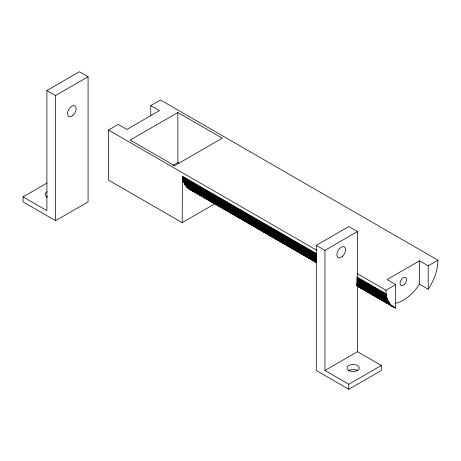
<?xml version="1.0" encoding="UTF-8"?>
<svg xmlns="http://www.w3.org/2000/svg" width="461" height="461" viewBox="0 0 461 461"><rect width="100%" height="100%" fill="white"/><g stroke="black" fill="none" stroke-linecap="round" stroke-linejoin="round"><path stroke-width="0.69" d="M357.252 273.661L385.932 290.223C385.753 297.172 388.473 305.574 395.676 308.034L395.682 284.593L387.015 279.585L419.527 260.817L428.194 265.818L428.2 289.254L419.533 284.247L419.527 260.817M150.759 115.653L150.759 105.644L159.425 110.646L126.913 129.42L118.246 124.412L108.491 130.042L108.491 180.101L182.187 222.646L182.389 176.235L316.35 253.579M150.759 105.644L160.509 100.008L437.95 260.188C437.817 270.595 433.859 280.64 428.2 289.254M419.533 284.247C413.684 292.821 405.663 300.981 395.233 303.401M23.05 196.893L46.895 210.66L46.895 90.523L79.407 71.755L88.074 76.757L88.074 201.901L55.562 220.669L23.05 201.901L23.05 196.893L46.976 183.08M46.895 90.523L55.562 95.531L88.074 76.757M177.854 112.524L130.163 140.052L174.598 165.706L222.283 138.179L177.854 112.524L177.854 162.583L172.898 165.441M182.187 222.646L215.01 203.699M357.465 351.708L381.305 365.469L381.305 370.477L348.793 389.245L316.281 370.477L316.281 245.338L348.793 226.564L357.465 231.572L357.465 351.708L324.953 370.477L324.953 250.34L357.465 231.572M385.932 290.223L395.682 284.593M428.194 265.818L437.95 260.188M324.953 370.477L348.793 384.243L381.305 365.469M192.577 190.606L192.905 190.698M387.983 303.321L387.326 303.136M191.932 190.405L191.303 190.163M190.998 190.036C185.616 187.708 182.954 181.772 182.389 176.235M177.854 162.583L179.087 163.292M316.281 245.338L324.953 250.34M108.491 130.042L316.724 250.265M356.849 276.957L386.134 293.864M182.447 176.672L316.407 254.017M356.906 277.395L386.191 294.302M182.504 177.105L316.465 254.443M356.964 277.827L386.249 294.735M182.573 177.531L316.534 254.87M357.033 278.254L386.318 295.161M182.648 177.952L316.609 255.296M357.108 278.675L386.393 295.582M182.729 178.367L316.684 255.711M357.189 279.095L386.468 296.002M182.81 178.782L316.77 256.12M357.275 279.504L386.554 296.411M182.908 179.185L316.24 256.166M356.739 279.55L386.646 296.815M183.005 179.588L316.338 256.57M356.843 279.954L386.75 297.218M183.109 179.986L316.448 256.967M356.947 280.346L386.854 297.616M183.219 180.372L316.557 257.353M357.056 280.737L386.963 298.002M183.334 180.758L316.672 257.739M357.171 281.124L387.079 298.388M183.461 181.138L316.171 257.757M357.298 281.498L387.205 298.768M183.587 181.507L316.304 258.131M356.802 281.515L387.332 299.143M183.726 181.876L316.436 258.5M356.935 281.878L387.471 299.506M183.864 182.239L316.58 258.857M357.079 282.241L387.609 299.869M184.014 182.591L316.724 259.215M357.229 282.599L387.759 300.22M184.164 182.942L316.258 259.203M356.756 282.587L387.908 300.572M184.325 183.282L316.419 259.543M356.918 282.927L388.07 300.912M184.492 183.622L316.58 259.883M357.079 283.261L388.237 301.252M184.659 183.951L316.753 260.211M357.252 283.596L388.404 301.58M184.838 184.273L316.304 260.177M356.808 283.555L388.583 301.903M185.022 184.59L316.488 260.494M356.987 283.872L388.767 302.22M185.207 184.901L316.678 260.799M357.177 284.183L388.951 302.531M185.403 185.201L316.246 260.747M356.751 284.126L389.147 302.831M185.604 185.501L316.448 261.041M356.947 284.425L389.349 303.131M185.806 185.789L316.655 261.329M357.154 284.714L389.551 303.419M186.019 186.071L316.24 261.254M356.739 284.633L389.764 303.701M186.232 186.348L316.459 261.531M356.958 284.91L389.977 303.978M186.457 186.613L316.678 261.796M357.177 285.18L390.202 304.243M186.682 186.878L316.281 261.698M356.779 285.082L390.427 304.508M186.918 187.131L316.517 261.952M357.016 285.336L390.663 304.761M187.154 187.373L316.753 262.2M357.252 285.584L390.899 305.009M187.397 187.615L316.373 262.079M356.872 285.463L391.141 305.245M187.644 187.846L316.621 262.309M356.751 285.561L393.198 306.605M394.437 307.32L395.676 308.034M188.157 188.29L316.77 262.603M357.01 285.774L395.359 307.919M188.687 188.699L316.69 262.637M356.912 285.826L394.737 307.666M189.517 189.258L316.626 262.643M357.079 285.999L393.838 307.222M348.793 384.243L348.793 389.245M55.562 95.531L55.562 220.669M46.647 197.043A6.131 3.538 0 0 1 47.195 196.732M47.299 197.106A6.131 3.538 0 0 1 47.195 191.724M348.286 370.811A6.131 3.538 0 0 1 357.972 370.811M350.066 371.042A6.131 3.538 0 0 0 359.263 367.976A6.131 3.538 0 0 0 350.066 364.91A6.131 3.538 0 0 0 350.066 371.042M342.333 256.408A6.131 3.538 -60 0 0 344.275 246.912A6.131 3.538 -60 0 0 337.02 253.343A6.131 3.538 -60 0 0 342.333 256.408M72.942 115.359A6.131 3.538 -60 0 0 74.884 105.863A6.131 3.538 -60 0 0 67.629 112.294A6.131 3.538 -60 0 0 72.942 115.359M404.095 284.616A4.598 2.657 -60 0 0 405.582 277.487A4.598 2.657 -60 0 0 400.136 282.282A4.598 2.657 -60 0 0 404.095 284.616"/></g></svg>
